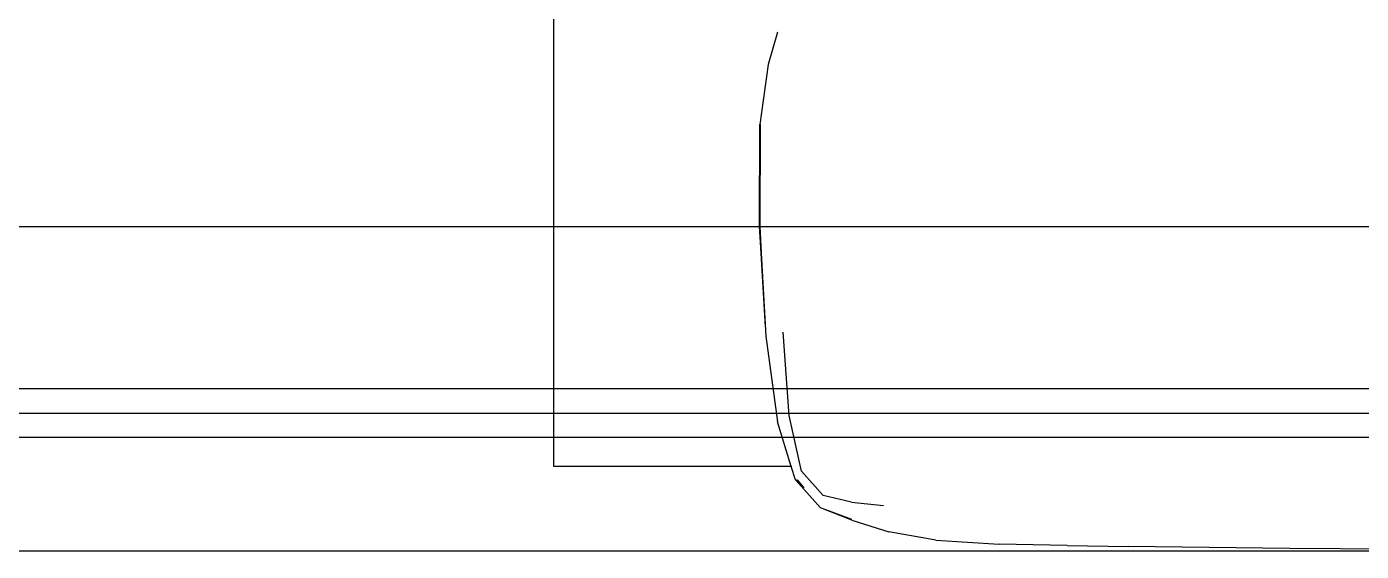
# Model space of a CAD drawing. Header units: millimetres. Extents: x -41292 to 298682, y -22072 to 33155.
# Drawn here: x 30096 to 30918, y -12169 to -11846 of the extents above; entities that cross this region are included whole.
import ezdxf

# ---------------------------------------------------------------- set-up
doc = ezdxf.new("R2010")
doc.units = ezdxf.units.MM
doc.layers.add('창호', color=4, linetype='Continuous')
doc.layers.add('틀', color=8, linetype='Continuous')

# ---------------------------------------------------------------- blocks, each defined once
blk = doc.blocks.new('rmfnasesx')
for p, q in [((57884.05, 3395.29), (57884.05, 6873.29)), ((58021.65, 3662.76), (58015.93, 3642.8)), ((58015.93, 3642.8), (58010.9, 3605.78)), ((58010.7, 3543.26), (58010.9, 3605.78)), ((58011.1, 3605.78), (58010.74, 3543.26)), ((58010.7, 3543.26), (58010.74, 3543.26)), ((58011.65, 3526.72), (58010.7, 3543.26)), ((58010.74, 3543.26), (58011.65, 3526.72)), ((58011.65, 3526.72), (58014.46, 3475.52)), ((58014.24, 3481.25), (58011.65, 3526.72)), ((58014.46, 3475.52), (58021.63, 3422.85)), ((58028.86, 3426.64), (58025.26, 3478.04)), ((58036.47, 3392.41), (58028.86, 3426.64)), ((58030.18, 3395.29), (58021.63, 3422.85)), ((58030.18, 3395.29), (58021.72, 3422.85)), ((58030.18, 3395.29), (57884.05, 3395.29)), ((58030.3, 3395.29), (58030.18, 3395.29)), ((58032.74, 3387.03), (58030.18, 3395.29)), ((58030.45, 3395.29), (58030.38, 3395.29)), ((58032.74, 3387.03), (58032.8, 3387.03)), ((58048.23, 3369.8), (58032.8, 3387.03)), ((58032.97, 3387.03), (58033.49, 3386.44)), ((58035.8, 3384.19), (58033.35, 3387.03)), ((58033.83, 3387.03), (58037.94, 3382.1)), ((58036.47, 3392.41), (58049.78, 3377.45)), ((58067.16, 3373.22), (58049.78, 3377.45)), ((58067.56, 3362.28), (58048.23, 3369.8)), ((58067.56, 3362.63), (58048.23, 3369.8)), ((58067.56, 3362.16), (58048.23, 3369.8)), ((58067.16, 3373.22), (58086.97, 3371.15)), ((58067.56, 3362.16), (58090.14, 3355.09)), ((58119.24, 3349.78), (58090.14, 3355.09)), ((58119.24, 3349.78), (58158.17, 3347.38)), ((58200, 3346.58), (58158.17, 3347.38)), ((58200, 3346.58), (58237.83, 3346.03)), ((58336.99, 3344.78), (58237.83, 3346.03)), ((58402.23, 3344.26), (58336.99, 3344.78))]:
    blk.add_line(p, q)

msp = doc.modelspace()

# ---------------------------------------------------------------- linework, layer by layer
at = {"layer": '창호'}
for p, q in [((31517.17, -12069.42), (29684.67, -12069.42)), ((31517.17, -12099.42), (29684.67, -12099.42))]:
    msp.add_line(p, q, dxfattribs=at)
at = {"layer": '틀'}
for p, q in [((29594.67, -11969.42), (33499.67, -11969.42)), ((29684.67, -12084.42), (31517.17, -12084.42)), ((33499.67, -12169.42), (29594.67, -12169.42))]:
    msp.add_line(p, q, dxfattribs=at)

# ---------------------------------------------------------------- block references
msp.add_blockref('rmfnasesx', (-27463.27, -15512.43))

doc.saveas('drawing.dxf')
